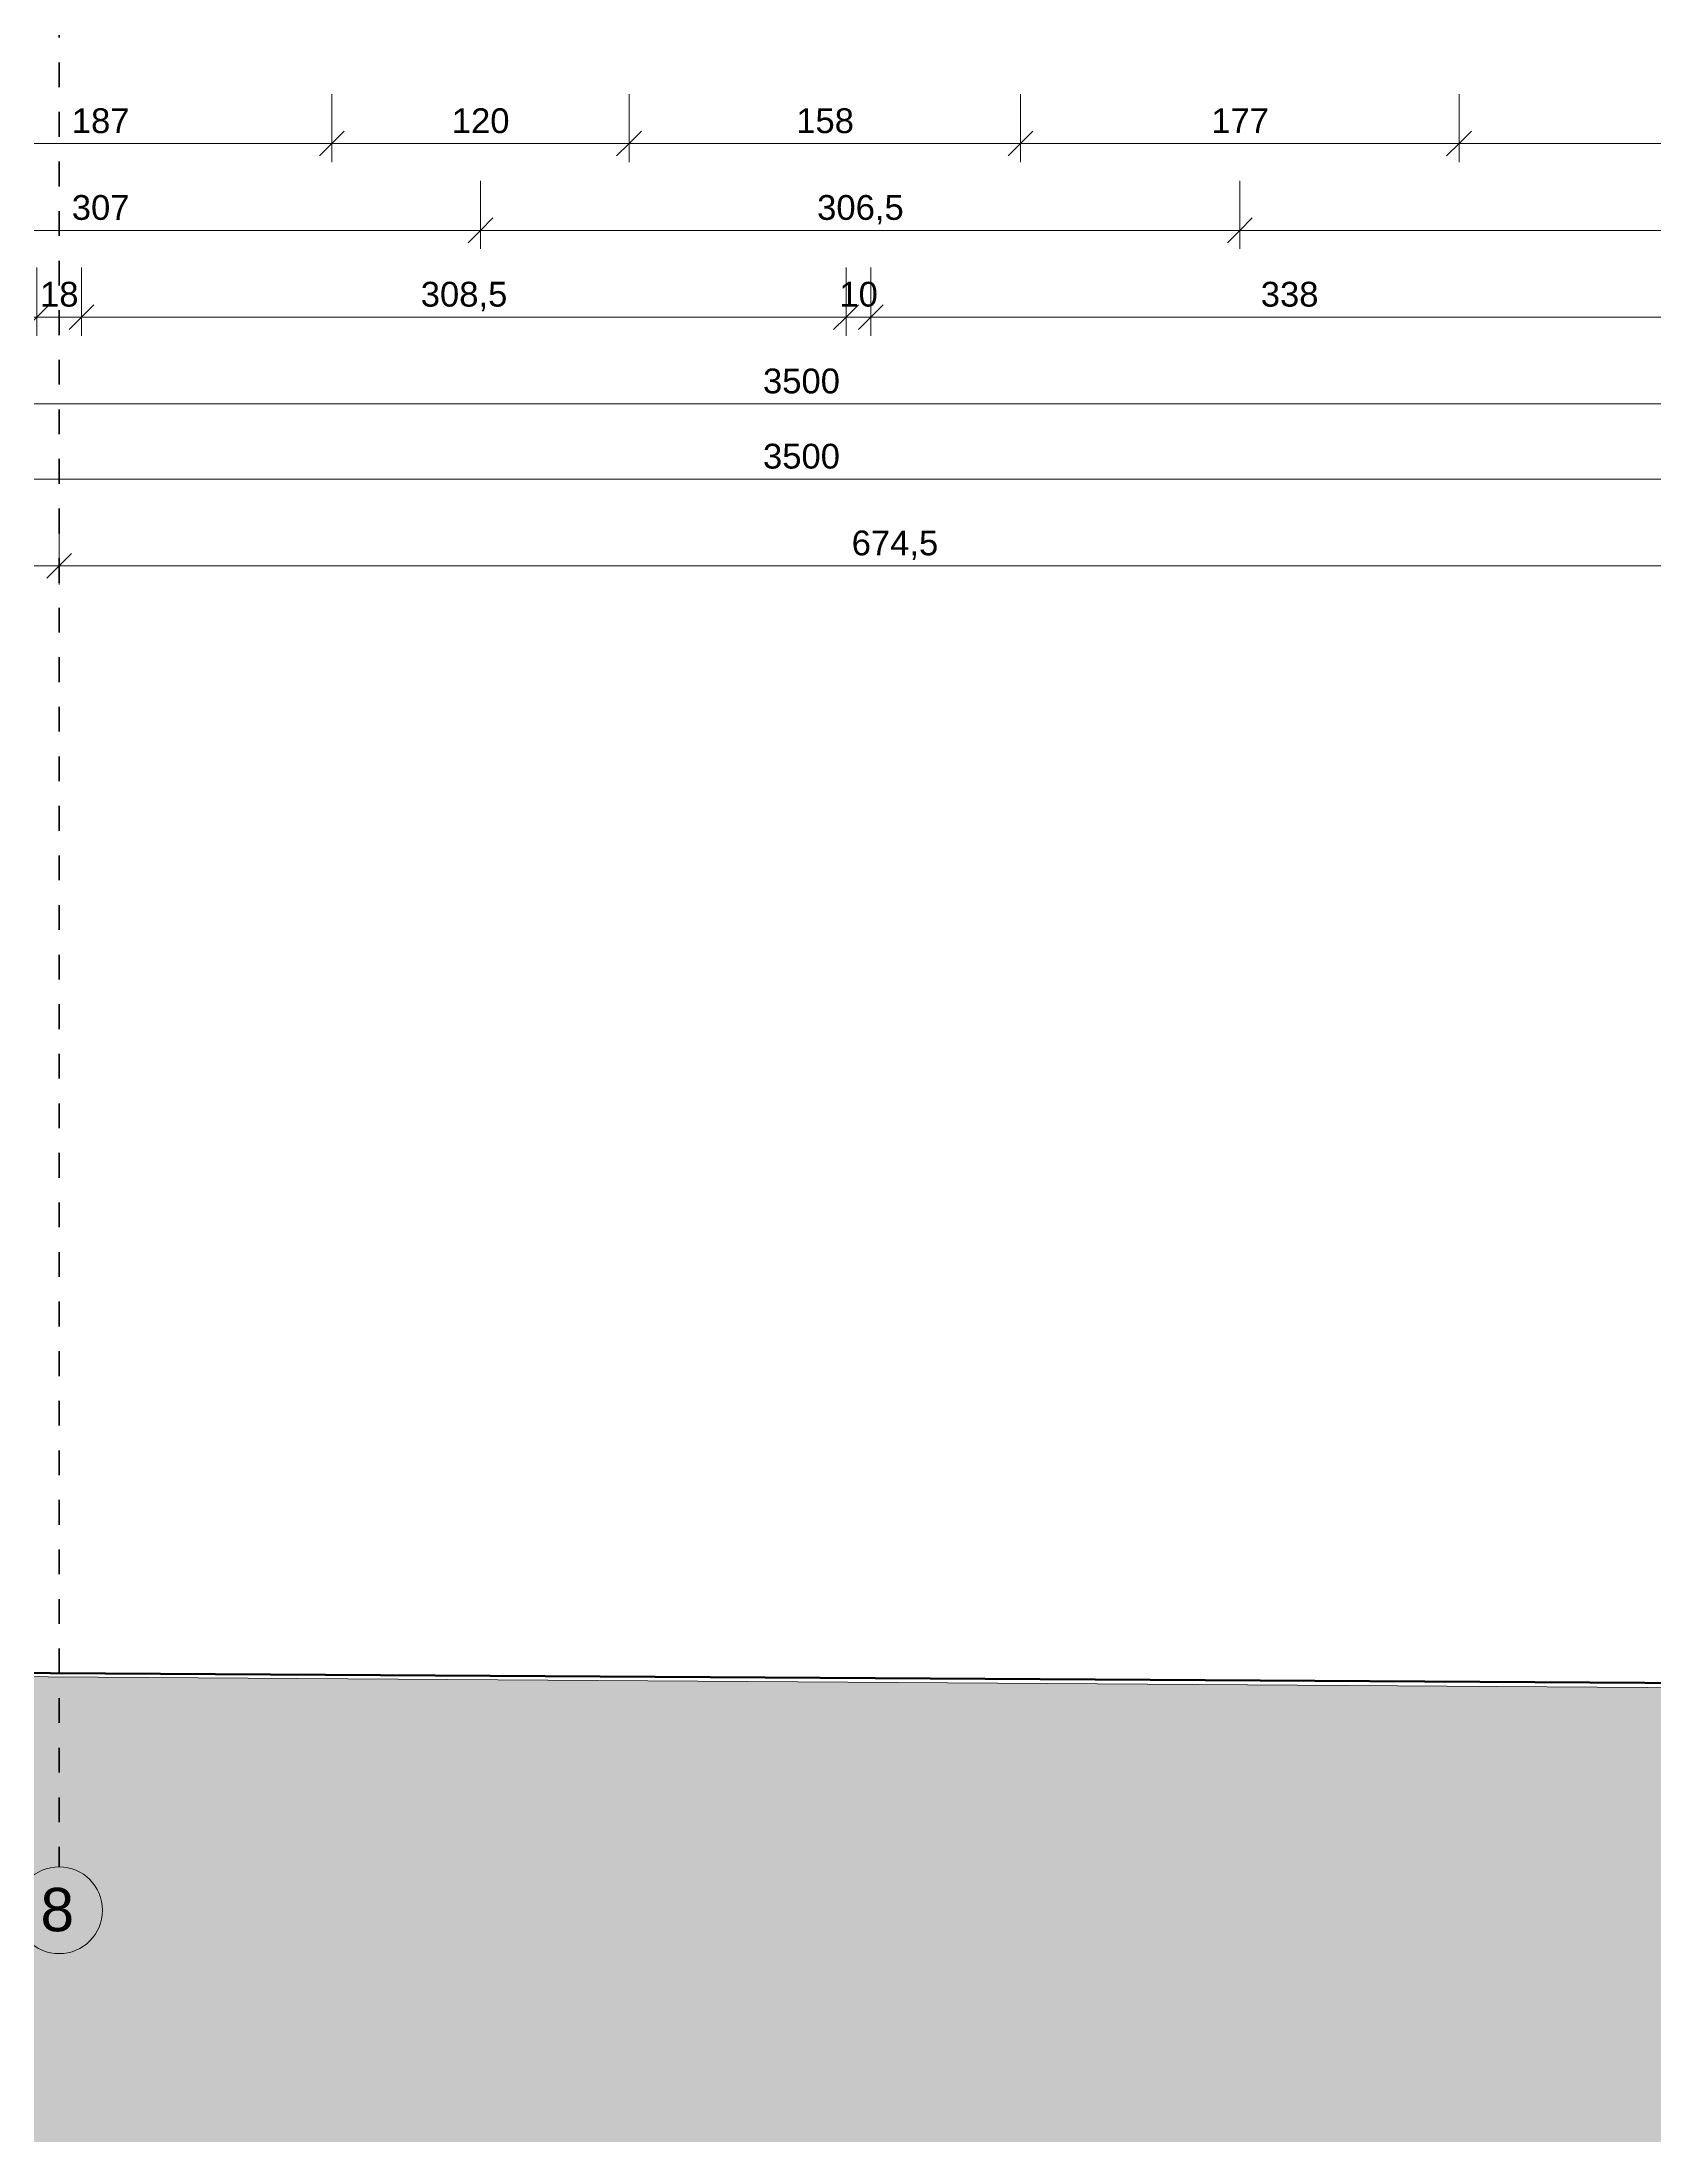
# Model space of a CAD drawing. Header units: metres. Extents: x 3.2 to 50, y 58.8 to 100.4.
# Drawn here: x 22.1 to 28.6, y 58.84 to 67.31 of the extents above; entities that cross this region are included whole.
import ezdxf

# ---------------------------------------------------------------- set-up
doc = ezdxf.new("R2010")
doc.units = ezdxf.units.M
doc.linetypes.add('Strich Punkt Mittel', pattern=[0.015875, 0.00635, -0.004763, 0, -0.004763])
for name, color, linetype, lineweight in [('A-DETL-GENF_', 92, 'Continuous', 13), ('A_2D', 7, 'Continuous', 13), ('A_Bemassung-50_', 4, 'Continuous', 9), ('A_Bemassung_', 4, 'Continuous', 9), ('A_Beschriftung_', 7, 'Continuous', 9), ('A_Grundstuecksgrenze', 5, 'Continuous', 70), ('A_Raster_', 1, 'Continuous', 9)]:
    doc.layers.add(name, color=color, linetype=linetype, lineweight=lineweight)
doc.styles.add('Arial_1', font='arial.ttf', dxfattribs={"height": 0.175})
doc.styles.add('Arial_5', font='arial.ttf', dxfattribs={"height": 0.1})
doc.dimstyles.new('WGA-Bemaßung', dxfattribs={"dimscale": 0.3048, "dimtxt": 0.102026, "dimasz": 0.328084, "dimexe": 0.246063, "dimexo": 0.0625, "dimgap": 0.04101, "dimtad": 1, "dimdec": 1, "dimlfac": 100, "dimrnd": 0.5, "dimdsep": 46, "dimtxsty": 'Arial_5', "dimblk1": 'OBLIQUE', "dimblk2": 'OBLIQUE', "dimsah": 1, "dimcen": 0.09, "dimdle": 0.246063, "dimazin": 2, "dimtfac": 1, "dimtdec": 4, "dimtix": 1, "dimtmove": 0, "dimatfit": 3, "dimfxl": 0.656168, "dimfxlon": 1, "dimtvp": 1, "dimtolj": 1, "dimtzin": 0, "dimarcsym": 2})
doc.dimstyles.new('WGA-Bemaßung_3', dxfattribs={"dimscale": 0.3048, "dimtxt": 0.102026, "dimasz": 0.328084, "dimexe": 0.246063, "dimexo": 0.0625, "dimgap": 0.04101, "dimtad": 1, "dimdec": 1, "dimlfac": 100, "dimrnd": 0.5, "dimdsep": 46, "dimtxsty": 'Arial_5', "dimblk1": 'OBLIQUE', "dimblk2": 'OBLIQUE', "dimsah": 1, "dimcen": 0.09, "dimdle": 0.246063, "dimazin": 2, "dimtfac": 1, "dimtdec": 4, "dimtix": 1, "dimtmove": 0, "dimatfit": 3, "dimfxl": 0.656168, "dimfxlon": 1, "dimtvp": 1, "dimtolj": 1, "dimtzin": 0, "dimarcsym": 2})

# ---------------------------------------------------------------- blocks, each defined once
blk = doc.blocks.new('Family - ___-3180367-263_PP_01OG_BT1')
at = {"layer": 'A_Grundstuecksgrenze'}
blk.add_line((3.6279, 60.8418), (34.7209, 60.655), dxfattribs=at)
blk = doc.blocks.new('Raster - BS_Achse-112124-263_PP_01OG_BT1')
at = {"layer": 'A_Beschriftung_'}
blk.add_circle((0, 0), 0.0035, dxfattribs=at)
blk = doc.blocks.new('DIMBLOCK19-263_PP_01OG_BT1')
at = {"layer": 'A_Bemassung-50_', "transparency": 16777216}
for p, q in [((18.1752, 65.1986), (18.1752, 65.3986)), ((22.1677, 65.1986), (22.1677, 65.3986)), ((18.1752, 65.1986), (22.1677, 65.1986)), ((18.1752, 65.1986), (18.1752, 65.1236)), ((22.1677, 65.1986), (22.1677, 65.1236))]:
    blk.add_line(p, q, dxfattribs=at)
at = {"layer": 'A_Bemassung-50_', "lineweight": 35, "transparency": 16777216}
for p, q in [((18.1752, 65.1986), (18.2252, 65.2486)), ((22.1677, 65.1986), (22.2177, 65.2486)), ((18.1752, 65.1986), (18.1252, 65.1486)), ((22.1677, 65.1986), (22.1177, 65.1486))]:
    blk.add_line(p, q, dxfattribs=at)
at = {"layer": 'A_Bemassung-50_', "color": 0, "transparency": 16777216, "insert": (19.998, 65.3409), "char_height": 0.1, "width": 0.416266, "attachment_point": 1, "line_spacing_factor": 0.941778, "style": 'Arial_5'}
blk.add_mtext('399,5', dxfattribs=at)
blk = doc.blocks.new('_Oblique')
at = {"color": 0, "linetype": 'ByBlock', "lineweight": -2}
blk.add_line((-0.5, -0.5), (0.5, 0.5), dxfattribs=at)
blk = doc.blocks.new('DIMBLOCK20-263_PP_01OG_BT1')
at = {"layer": 'A_Bemassung-50_', "transparency": 16777216}
for p, q in [((22.1677, 65.1986), (22.1677, 65.3986)), ((28.9127, 65.1986), (28.9127, 65.3986)), ((22.1677, 65.1986), (28.9127, 65.1986)), ((22.1677, 65.1986), (22.1677, 65.1236)), ((28.9127, 65.1986), (28.9127, 65.1236))]:
    blk.add_line(p, q, dxfattribs=at)
at = {"layer": 'A_Bemassung-50_', "lineweight": 35, "transparency": 16777216}
for p, q in [((22.1677, 65.1986), (22.2177, 65.2486)), ((28.9127, 65.1986), (28.9627, 65.2486)), ((22.1677, 65.1986), (22.1177, 65.1486)), ((28.9127, 65.1986), (28.8627, 65.1486))]:
    blk.add_line(p, q, dxfattribs=at)
at = {"layer": 'A_Bemassung-50_', "color": 0, "transparency": 16777216, "insert": (25.3667, 65.3409), "char_height": 0.1, "width": 0.416266, "attachment_point": 1, "line_spacing_factor": 0.941778, "style": 'Arial_5'}
blk.add_mtext('674,5', dxfattribs=at)
blk = doc.blocks.new('DIMBLOCK25-263_PP_01OG_BT1')
at = {"layer": 'A_Bemassung-50_', "transparency": 16777216}
for p, q in [((7.6627, 65.8521), (7.6627, 66.0521)), ((42.6627, 65.8521), (42.6627, 66.0521)), ((7.5877, 65.8521), (42.7377, 65.8521)), ((7.6627, 65.8521), (7.6627, 65.7771)), ((42.6627, 65.8521), (42.6627, 65.7771))]:
    blk.add_line(p, q, dxfattribs=at)
at = {"layer": 'A_Bemassung-50_', "lineweight": 35, "transparency": 16777216}
for p, q in [((7.6627, 65.8521), (7.6127, 65.8021)), ((7.6627, 65.8521), (7.7127, 65.9021)), ((42.6627, 65.8521), (42.6127, 65.8021)), ((42.6627, 65.8521), (42.7127, 65.9021))]:
    blk.add_line(p, q, dxfattribs=at)
at = {"layer": 'A_Bemassung-50_', "color": 0, "transparency": 16777216, "insert": (25.0088, 65.9944), "char_height": 0.1, "width": 0.369177, "attachment_point": 1, "line_spacing_factor": 0.941778, "style": 'Arial_5'}
blk.add_mtext('3500', dxfattribs=at)
blk = doc.blocks.new('DIMBLOCK30-263_PP_01OG_BT1')
at = {"layer": 'A_Bemassung-50_', "transparency": 16777216}
for p, q in [((20.8003, 66.5521), (20.8003, 66.7521)), ((23.8682, 66.5521), (23.8682, 66.7521)), ((20.8003, 66.5521), (23.8682, 66.5521)), ((20.8003, 66.5521), (20.8003, 66.4771)), ((23.8682, 66.5521), (23.8682, 66.4771))]:
    blk.add_line(p, q, dxfattribs=at)
at = {"layer": 'A_Bemassung-50_', "lineweight": 35, "transparency": 16777216}
for p, q in [((20.8003, 66.5521), (20.8503, 66.6021)), ((23.8682, 66.5521), (23.9182, 66.6021)), ((20.8003, 66.5521), (20.7503, 66.5021)), ((23.8682, 66.5521), (23.8182, 66.5021))]:
    blk.add_line(p, q, dxfattribs=at)
at = {"layer": 'A_Bemassung-50_', "color": 0, "transparency": 16777216, "insert": (22.2189, 66.6944), "char_height": 0.1, "width": 0.276883, "attachment_point": 1, "line_spacing_factor": 0.941778, "style": 'Arial_5'}
blk.add_mtext('307', dxfattribs=at)
blk = doc.blocks.new('DIMBLOCK31-263_PP_01OG_BT1')
at = {"layer": 'A_Bemassung-50_', "transparency": 16777216}
for p, q in [((23.8682, 66.5521), (23.8682, 66.7521)), ((26.9334, 66.5521), (26.9334, 66.7521)), ((23.8682, 66.5521), (26.9334, 66.5521)), ((23.8682, 66.5521), (23.8682, 66.4771)), ((26.9334, 66.5521), (26.9334, 66.4771))]:
    blk.add_line(p, q, dxfattribs=at)
at = {"layer": 'A_Bemassung-50_', "lineweight": 35, "transparency": 16777216}
for p, q in [((23.8682, 66.5521), (23.9182, 66.6021)), ((26.9334, 66.5521), (26.9834, 66.6021)), ((23.8682, 66.5521), (23.8182, 66.5021)), ((26.9334, 66.5521), (26.8834, 66.5021))]:
    blk.add_line(p, q, dxfattribs=at)
at = {"layer": 'A_Bemassung-50_', "color": 0, "transparency": 16777216, "insert": (25.2274, 66.6944), "char_height": 0.1, "width": 0.416266, "attachment_point": 1, "line_spacing_factor": 0.941778, "style": 'Arial_5'}
blk.add_mtext('306,5', dxfattribs=at)
blk = doc.blocks.new('DIMBLOCK32-263_PP_01OG_BT1')
at = {"layer": 'A_Bemassung-50_', "transparency": 16777216}
for p, q in [((26.9334, 66.5521), (26.9334, 66.7521)), ((30.6911, 66.5521), (30.6911, 66.7521)), ((26.9334, 66.5521), (30.6911, 66.5521)), ((26.9334, 66.5521), (26.9334, 66.4771)), ((30.6911, 66.5521), (30.6911, 66.4771))]:
    blk.add_line(p, q, dxfattribs=at)
at = {"layer": 'A_Bemassung-50_', "lineweight": 35, "transparency": 16777216}
for p, q in [((26.9334, 66.5521), (26.9834, 66.6021)), ((30.6911, 66.5521), (30.7411, 66.6021)), ((26.9334, 66.5521), (26.8834, 66.5021)), ((30.6911, 66.5521), (30.6411, 66.5021))]:
    blk.add_line(p, q, dxfattribs=at)
at = {"layer": 'A_Bemassung-50_', "color": 0, "transparency": 16777216, "insert": (28.6969, 66.6944), "char_height": 0.1, "width": 0.276883, "attachment_point": 1, "line_spacing_factor": 0.941778, "style": 'Arial_5'}
blk.add_mtext('376', dxfattribs=at)
blk = doc.blocks.new('DIMBLOCK552-263_PP_01OG_BT1')
at = {"layer": 'A_Bemassung-50_', "transparency": 16777216}
for p, q in [((19.2391, 66.2021), (19.2391, 66.4021)), ((22.0777, 66.2021), (22.0777, 66.4021)), ((19.2391, 66.2021), (22.0777, 66.2021)), ((19.2391, 66.2021), (19.2391, 66.1271)), ((22.0777, 66.2021), (22.0777, 66.1271))]:
    blk.add_line(p, q, dxfattribs=at)
at = {"layer": 'A_Bemassung-50_', "lineweight": 35, "transparency": 16777216}
for p, q in [((19.2391, 66.2021), (19.1891, 66.1521)), ((19.2391, 66.2021), (19.2891, 66.2521)), ((22.0777, 66.2021), (22.0277, 66.1521)), ((22.0777, 66.2021), (22.1277, 66.2521))]:
    blk.add_line(p, q, dxfattribs=at)
at = {"layer": 'A_Bemassung-50_', "color": 0, "transparency": 16777216, "insert": (20.543, 66.3444), "char_height": 0.1, "width": 0.276883, "attachment_point": 1, "line_spacing_factor": 0.941778, "style": 'Arial_5'}
blk.add_mtext('284', dxfattribs=at)
blk = doc.blocks.new('DIMBLOCK553-263_PP_01OG_BT1')
at = {"layer": 'A_Bemassung-50_', "transparency": 16777216}
for p, q in [((22.0777, 66.2021), (22.0777, 66.4021)), ((22.2577, 66.2021), (22.2577, 66.4021)), ((22.0777, 66.2021), (22.2577, 66.2021)), ((22.0777, 66.2021), (22.0777, 66.1271)), ((22.2577, 66.2021), (22.2577, 66.1271))]:
    blk.add_line(p, q, dxfattribs=at)
at = {"layer": 'A_Bemassung-50_', "lineweight": 35, "transparency": 16777216}
for p, q in [((22.0777, 66.2021), (22.0277, 66.1521)), ((22.0777, 66.2021), (22.1277, 66.2521)), ((22.2577, 66.2021), (22.2077, 66.1521)), ((22.2577, 66.2021), (22.3077, 66.2521))]:
    blk.add_line(p, q, dxfattribs=at)
at = {"layer": 'A_Bemassung-50_', "color": 0, "transparency": 16777216, "insert": (22.0908, 66.3444), "char_height": 0.1, "width": 0.184588, "attachment_point": 1, "line_spacing_factor": 0.941778, "style": 'Arial_5'}
blk.add_mtext('18', dxfattribs=at)
blk = doc.blocks.new('DIMBLOCK554-263_PP_01OG_BT1')
at = {"layer": 'A_Bemassung-50_', "transparency": 16777216}
for p, q in [((22.2577, 66.2021), (22.2577, 66.4021)), ((25.3441, 66.2021), (25.3441, 66.4021)), ((22.2577, 66.2021), (25.3441, 66.2021)), ((22.2577, 66.2021), (22.2577, 66.1271)), ((25.3441, 66.2021), (25.3441, 66.1271))]:
    blk.add_line(p, q, dxfattribs=at)
at = {"layer": 'A_Bemassung-50_', "lineweight": 35, "transparency": 16777216}
for p, q in [((22.2577, 66.2021), (22.2077, 66.1521)), ((22.2577, 66.2021), (22.3077, 66.2521)), ((25.3441, 66.2021), (25.2941, 66.1521)), ((25.3441, 66.2021), (25.3941, 66.2521))]:
    blk.add_line(p, q, dxfattribs=at)
at = {"layer": 'A_Bemassung-50_', "color": 0, "transparency": 16777216, "insert": (23.6274, 66.3444), "char_height": 0.1, "width": 0.416266, "attachment_point": 1, "line_spacing_factor": 0.941778, "style": 'Arial_5'}
blk.add_mtext('308,5', dxfattribs=at)
blk = doc.blocks.new('DIMBLOCK555-263_PP_01OG_BT1')
at = {"layer": 'A_Bemassung-50_', "transparency": 16777216}
for p, q in [((25.3441, 66.2021), (25.3441, 66.4021)), ((25.4441, 66.2021), (25.4441, 66.4021)), ((25.3441, 66.2021), (25.4441, 66.2021)), ((25.3441, 66.2021), (25.3441, 66.1271)), ((25.4441, 66.2021), (25.4441, 66.1271))]:
    blk.add_line(p, q, dxfattribs=at)
at = {"layer": 'A_Bemassung-50_', "lineweight": 35, "transparency": 16777216}
for p, q in [((25.3441, 66.2021), (25.2941, 66.1521)), ((25.3441, 66.2021), (25.3941, 66.2521)), ((25.4441, 66.2021), (25.3941, 66.1521)), ((25.4441, 66.2021), (25.4941, 66.2521))]:
    blk.add_line(p, q, dxfattribs=at)
at = {"layer": 'A_Bemassung-50_', "color": 0, "transparency": 16777216, "insert": (25.3172, 66.3444), "char_height": 0.1, "width": 0.184588, "attachment_point": 1, "line_spacing_factor": 0.941778, "style": 'Arial_5'}
blk.add_mtext('10', dxfattribs=at)
blk = doc.blocks.new('DIMBLOCK556-263_PP_01OG_BT1')
at = {"layer": 'A_Bemassung-50_', "transparency": 16777216}
for p, q in [((25.4441, 66.2021), (25.4441, 66.4021)), ((28.8227, 66.2021), (28.8227, 66.4021)), ((25.4441, 66.2021), (28.8227, 66.2021)), ((25.4441, 66.2021), (25.4441, 66.1271)), ((28.8227, 66.2021), (28.8227, 66.1271))]:
    blk.add_line(p, q, dxfattribs=at)
at = {"layer": 'A_Bemassung-50_', "lineweight": 35, "transparency": 16777216}
for p, q in [((25.4441, 66.2021), (25.3941, 66.1521)), ((25.4441, 66.2021), (25.4941, 66.2521)), ((28.8227, 66.2021), (28.7727, 66.1521)), ((28.8227, 66.2021), (28.8727, 66.2521))]:
    blk.add_line(p, q, dxfattribs=at)
at = {"layer": 'A_Bemassung-50_', "color": 0, "transparency": 16777216, "insert": (27.018, 66.3444), "char_height": 0.1, "width": 0.276883, "attachment_point": 1, "line_spacing_factor": 0.941778, "style": 'Arial_5'}
blk.add_mtext('338', dxfattribs=at)
blk = doc.blocks.new('DIMBLOCK594-263_PP_01OG_BT1')
at = {"layer": 'A_Bemassung-50_', "transparency": 16777216}
for p, q in [((21.4003, 66.9021), (21.4003, 67.1021)), ((23.2682, 66.9021), (23.2682, 67.1021)), ((21.4003, 66.9021), (23.2682, 66.9021)), ((21.4003, 66.9021), (21.4003, 66.8271)), ((23.2682, 66.9021), (23.2682, 66.8271))]:
    blk.add_line(p, q, dxfattribs=at)
at = {"layer": 'A_Bemassung-50_', "lineweight": 35, "transparency": 16777216}
for p, q in [((21.4003, 66.9021), (21.4503, 66.9521)), ((23.2682, 66.9021), (23.3182, 66.9521)), ((21.4003, 66.9021), (21.3503, 66.8521)), ((23.2682, 66.9021), (23.2182, 66.8521))]:
    blk.add_line(p, q, dxfattribs=at)
at = {"layer": 'A_Bemassung-50_', "color": 0, "transparency": 16777216, "insert": (22.2189, 67.0444), "char_height": 0.1, "width": 0.276883, "attachment_point": 1, "line_spacing_factor": 0.941778, "style": 'Arial_5'}
blk.add_mtext('187', dxfattribs=at)
blk = doc.blocks.new('DIMBLOCK595-263_PP_01OG_BT1')
at = {"layer": 'A_Bemassung-50_', "transparency": 16777216}
for p, q in [((23.2682, 66.9021), (23.2682, 67.1021)), ((24.4682, 66.9021), (24.4682, 67.1021)), ((23.2682, 66.9021), (24.4682, 66.9021)), ((23.2682, 66.9021), (23.2682, 66.8271)), ((24.4682, 66.9021), (24.4682, 66.8271))]:
    blk.add_line(p, q, dxfattribs=at)
at = {"layer": 'A_Bemassung-50_', "lineweight": 35, "transparency": 16777216}
for p, q in [((23.2682, 66.9021), (23.3182, 66.9521)), ((24.4682, 66.9021), (24.5182, 66.9521)), ((23.2682, 66.9021), (23.2182, 66.8521)), ((24.4682, 66.9021), (24.4182, 66.8521))]:
    blk.add_line(p, q, dxfattribs=at)
at = {"layer": 'A_Bemassung-50_', "color": 0, "transparency": 16777216, "insert": (23.7528, 67.0444), "char_height": 0.1, "width": 0.276883, "attachment_point": 1, "line_spacing_factor": 0.941778, "style": 'Arial_5'}
blk.add_mtext('120', dxfattribs=at)
blk = doc.blocks.new('DIMBLOCK596-263_PP_01OG_BT1')
at = {"layer": 'A_Bemassung-50_', "transparency": 16777216}
for p, q in [((24.4682, 66.9021), (24.4682, 67.1021)), ((26.0484, 66.9021), (26.0484, 67.1021)), ((24.4682, 66.9021), (26.0484, 66.9021)), ((24.4682, 66.9021), (24.4682, 66.8271)), ((26.0484, 66.9021), (26.0484, 66.8271))]:
    blk.add_line(p, q, dxfattribs=at)
at = {"layer": 'A_Bemassung-50_', "lineweight": 35, "transparency": 16777216}
for p, q in [((24.4682, 66.9021), (24.5182, 66.9521)), ((26.0484, 66.9021), (26.0984, 66.9521)), ((24.4682, 66.9021), (24.4182, 66.8521)), ((26.0484, 66.9021), (25.9984, 66.8521))]:
    blk.add_line(p, q, dxfattribs=at)
at = {"layer": 'A_Bemassung-50_', "color": 0, "transparency": 16777216, "insert": (25.1429, 67.0444), "char_height": 0.1, "width": 0.276883, "attachment_point": 1, "line_spacing_factor": 0.941778, "style": 'Arial_5'}
blk.add_mtext('158', dxfattribs=at)
blk = doc.blocks.new('DIMBLOCK597-263_PP_01OG_BT1')
at = {"layer": 'A_Bemassung-50_', "transparency": 16777216}
for p, q in [((26.0484, 66.9021), (26.0484, 67.1021)), ((27.8184, 66.9021), (27.8184, 67.1021)), ((26.0484, 66.9021), (27.8184, 66.9021)), ((26.0484, 66.9021), (26.0484, 66.8271)), ((27.8184, 66.9021), (27.8184, 66.8271))]:
    blk.add_line(p, q, dxfattribs=at)
at = {"layer": 'A_Bemassung-50_', "lineweight": 35, "transparency": 16777216}
for p, q in [((26.0484, 66.9021), (26.0984, 66.9521)), ((27.8184, 66.9021), (27.8684, 66.9521)), ((26.0484, 66.9021), (25.9984, 66.8521)), ((27.8184, 66.9021), (27.7684, 66.8521))]:
    blk.add_line(p, q, dxfattribs=at)
at = {"layer": 'A_Bemassung-50_', "color": 0, "transparency": 16777216, "insert": (26.818, 67.0444), "char_height": 0.1, "width": 0.276883, "attachment_point": 1, "line_spacing_factor": 0.941778, "style": 'Arial_5'}
blk.add_mtext('177', dxfattribs=at)
blk = doc.blocks.new('DIMBLOCK598-263_PP_01OG_BT1')
at = {"layer": 'A_Bemassung-50_', "transparency": 16777216}
for p, q in [((27.8184, 66.9021), (27.8184, 67.1021)), ((30.0911, 66.9021), (30.0911, 67.1021)), ((27.8184, 66.9021), (30.0911, 66.9021)), ((27.8184, 66.9021), (27.8184, 66.8271)), ((30.0911, 66.9021), (30.0911, 66.8271))]:
    blk.add_line(p, q, dxfattribs=at)
at = {"layer": 'A_Bemassung-50_', "lineweight": 35, "transparency": 16777216}
for p, q in [((27.8184, 66.9021), (27.8684, 66.9521)), ((30.0911, 66.9021), (30.1411, 66.9521)), ((27.8184, 66.9021), (27.7684, 66.8521)), ((30.0911, 66.9021), (30.0411, 66.8521))]:
    blk.add_line(p, q, dxfattribs=at)
at = {"layer": 'A_Bemassung-50_', "color": 0, "transparency": 16777216, "insert": (28.7813, 67.0444), "char_height": 0.1, "width": 0.416266, "attachment_point": 1, "line_spacing_factor": 0.941778, "style": 'Arial_5'}
blk.add_mtext('227,5', dxfattribs=at)
blk = doc.blocks.new('DIMBLOCK620-263_PP_01OG_BT1')
at = {"layer": 'A_Bemassung-50_', "transparency": 16777216}
for p, q in [((7.6627, 65.5486), (7.6627, 65.7486)), ((42.6627, 65.5486), (42.6627, 65.7486)), ((7.5877, 65.5486), (42.7377, 65.5486)), ((7.6627, 65.5486), (7.6627, 65.4736)), ((42.6627, 65.5486), (42.6627, 65.4736))]:
    blk.add_line(p, q, dxfattribs=at)
at = {"layer": 'A_Bemassung-50_', "lineweight": 35, "transparency": 16777216}
for p, q in [((7.6627, 65.5486), (7.7127, 65.5986)), ((42.6627, 65.5486), (42.7127, 65.5986)), ((7.6627, 65.5486), (7.6127, 65.4986)), ((42.6627, 65.5486), (42.6127, 65.4986))]:
    blk.add_line(p, q, dxfattribs=at)
at = {"layer": 'A_Bemassung-50_', "color": 0, "transparency": 16777216, "insert": (25.0088, 65.6909), "char_height": 0.1, "width": 0.369177, "attachment_point": 1, "line_spacing_factor": 0.941778, "style": 'Arial_5'}
blk.add_mtext('3500', dxfattribs=at)

msp = doc.modelspace()

# ---------------------------------------------------------------- hatches: boundary and pattern name
at = {"layer": 'A-DETL-GENF_'}
msp.add_hatch(color=253, dxfattribs=at).paths.add_polyline_path([(34.9031, 58.839), (34.9031, 60.6296), (3.2659, 60.8443), (3.2659, 58.839), (34.7608, 58.839)])

# ---------------------------------------------------------------- linework, layer by layer
at = {"layer": 'A_2D'}
msp.add_line((34.9031, 60.6296), (3.2659, 60.8443), dxfattribs=at)
at = {"layer": 'A_Raster_', "linetype": 'Strich Punkt Mittel', "lineweight": 35}
msp.add_line((22.1677, 94.2296), (22.1677, 59.9489), dxfattribs=at)

# ---------------------------------------------------------------- block references
at = {"layer": 'A_Beschriftung_', "xscale": 49.99999999999998, "yscale": 49.99999999999998, "zscale": 49.99999999999998, "rotation": 180}
msp.add_blockref('Raster - BS_Achse-112124-263_PP_01OG_BT1', (22.1677, 59.7739), dxfattribs=at)
at = {"layer": 'A_Grundstuecksgrenze'}
msp.add_blockref('Family - ___-3180367-263_PP_01OG_BT1', (0, 0), dxfattribs=at)

# ---------------------------------------------------------------- texts
at = {"layer": 'A_Beschriftung_', "insert": (22.0924, 59.8642), "char_height": 0.175, "width": 0.168354, "attachment_point": 1, "style": 'Arial_1'}
msp.add_mtext('8', dxfattribs=at)

# ---------------------------------------------------------------- dimensions: what is measured, and where the dimension line sits
at = {"layer": 'A_Bemassung_'}
for base, p1, p2, dimstyle, override, picture, middle in [((23.2682, 66.9021), (21.4003, 67.1021), (23.2682, 67.1021), 'WGA-Bemaßung_3', {"dimpost": '<>', "dimfxl": 1.867893}, 'DIMBLOCK594-263_PP_01OG_BT1', (22.3343, 66.9657)), ((24.4682, 66.9021), (23.2682, 67.1021), (24.4682, 67.1021), 'WGA-Bemaßung_3', {"dimpost": '<>', "dimfxl": 1.2}, 'DIMBLOCK595-263_PP_01OG_BT1', (23.8682, 66.9657)), ((26.0484, 66.9021), (24.4682, 67.1021), (26.0484, 67.1021), 'WGA-Bemaßung_3', {"dimpost": '<>', "dimfxl": 1.580198}, 'DIMBLOCK596-263_PP_01OG_BT1', (25.2583, 66.9657)), ((27.8184, 66.9021), (26.0484, 67.1021), (27.8184, 67.1021), 'WGA-Bemaßung_3', {"dimpost": '<>', "dimfxl": 1.77}, 'DIMBLOCK597-263_PP_01OG_BT1', (26.9334, 66.9648)), ((30.0911, 66.9021), (27.8184, 67.1021), (30.0911, 67.1021), 'WGA-Bemaßung_3', {"dimpost": '<>', "dimfxl": 2.272722}, 'DIMBLOCK598-263_PP_01OG_BT1', (28.9548, 66.9657)), ((23.8682, 66.5521), (20.8003, 66.7521), (23.8682, 66.7521), 'WGA-Bemaßung', {"dimpost": '<>', "dimfxl": 3.067893}, 'DIMBLOCK30-263_PP_01OG_BT1', (22.3343, 66.6157)), ((26.9334, 66.5521), (23.8682, 66.7521), (26.9334, 66.7521), 'WGA-Bemaßung', {"dimpost": '<>', "dimfxl": 3.065198}, 'DIMBLOCK31-263_PP_01OG_BT1', (25.4008, 66.6157)), ((30.6911, 66.5521), (26.9334, 66.7521), (30.6911, 66.7521), 'WGA-Bemaßung', {"dimpost": '<>', "dimfxl": 3.757722}, 'DIMBLOCK32-263_PP_01OG_BT1', (28.8123, 66.6157)), ((22.0777, 66.2021), (19.2391, 66.4021), (22.0777, 66.4021), 'WGA-Bemaßung_3', {"dimpost": '<>', "dimfxl": 2.838599}, 'DIMBLOCK552-263_PP_01OG_BT1', (20.6584, 66.2657)), ((22.2577, 66.2021), (22.0777, 66.4021), (22.2577, 66.4021), 'WGA-Bemaßung_3', {"dimpost": '<>', "dimfxl": 0.18}, 'DIMBLOCK553-263_PP_01OG_BT1', (22.1677, 66.2657)), ((25.3441, 66.2021), (22.2577, 66.4021), (25.3441, 66.4021), 'WGA-Bemaßung_3', {"dimpost": '<>', "dimfxl": 3.086401}, 'DIMBLOCK554-263_PP_01OG_BT1', (23.8009, 66.2657)), ((25.4441, 66.2021), (25.3441, 66.4021), (25.4441, 66.4021), 'WGA-Bemaßung_3', {"dimpost": '<>', "dimfxl": 0.1}, 'DIMBLOCK555-263_PP_01OG_BT1', (25.3941, 66.2657)), ((28.8227, 66.2021), (25.4441, 66.4021), (28.8227, 66.4021), 'WGA-Bemaßung_3', {"dimpost": '<>', "dimfxl": 3.378599}, 'DIMBLOCK556-263_PP_01OG_BT1', (27.1334, 66.2657)), ((42.6627, 65.8521), (7.6627, 66.0521), (42.6627, 66.0521), 'WGA-Bemaßung', {"dimpost": '<>', "dimfxl": 35}, 'DIMBLOCK25-263_PP_01OG_BT1', (25.1627, 65.9157)), ((42.6627, 65.5486), (7.6627, 65.7486), (42.6627, 65.7486), 'WGA-Bemaßung_3', {"dimpost": '<>', "dimfxl": 35}, 'DIMBLOCK620-263_PP_01OG_BT1', (25.1627, 65.6122)), ((22.1676682485, 65.1985967882), (18.1751682485, 65.3985967882), (22.1676682485, 65.3985967882), 'WGA-Bemaßung', {"dimpost": '<>', "dimfxl": 3.9925}, 'DIMBLOCK19-263_PP_01OG_BT1', (20.1714182485, 65.2621881937)), ((28.9127, 65.1986), (22.1677, 65.3986), (28.9127, 65.3986), 'WGA-Bemaßung', {"dimpost": '<>', "dimfxl": 6.745}, 'DIMBLOCK20-263_PP_01OG_BT1', (25.5402, 65.2622))]:
    dim = msp.add_linear_dim(base=base, p1=p1, p2=p2, dimstyle=dimstyle, override=override, dxfattribs=at)
    dim.commit()
    dim.dimension.update_dxf_attribs({"geometry": picture, "text_midpoint": middle})

doc.saveas('drawing.dxf')
